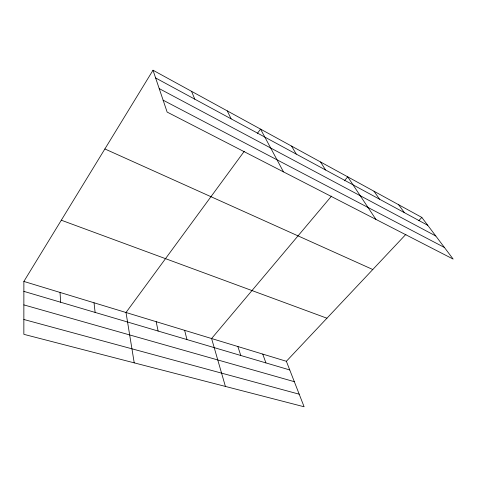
<?xml version="1.0" encoding="UTF-8"?>
<svg xmlns="http://www.w3.org/2000/svg" width="477" height="477" viewBox="0 0 477 477"><rect width="100%" height="100%" fill="white"/><g stroke="black" fill="none" stroke-linecap="round" stroke-linejoin="round"><path stroke-width="0.72" d="M23.874 281.436L23.85 334.329L304.105 406.774L286.373 361.28L23.874 281.436L153.01 70.226L421.835 217.429L453.15 259.083L167.141 112.083L153.01 70.226M244.236 151.334L126.006 312.501L134.228 362.86M257.455 133.316L260.543 129.106L283.493 171.881M331.515 196.107L211.591 338.533L225.4 386.43M344.388 180.813L347.727 176.848L375.912 219.384M286.373 361.28L405.933 234.308M418.854 220.595L421.835 217.429M23.856 319.489L299.204 394.193M23.862 304.892L294.327 381.683M23.868 291.364L289.76 369.955M61.306 220.207L326.93 318.213M104.874 148.955L372.781 269.517M163.122 100.182L444.421 247.474M159.217 88.597L435.799 236.002M155.621 77.96L427.756 225.305M398.641 204.728L404.389 212.653M373.986 191.223L379.525 199.189M320.556 161.971L325.57 169.979M291.56 146.093L296.235 154.095M227.285 110.897L231.101 118.827M191.539 91.322L194.801 99.174M262.761 354.101L265.922 362.914M237.868 346.529L240.778 355.478M184.647 330.34L186.954 339.57M156.164 321.677L158.12 331.044M94.023 302.776L95.12 312.423M60.042 292.437L60.627 302.227"/></g></svg>
